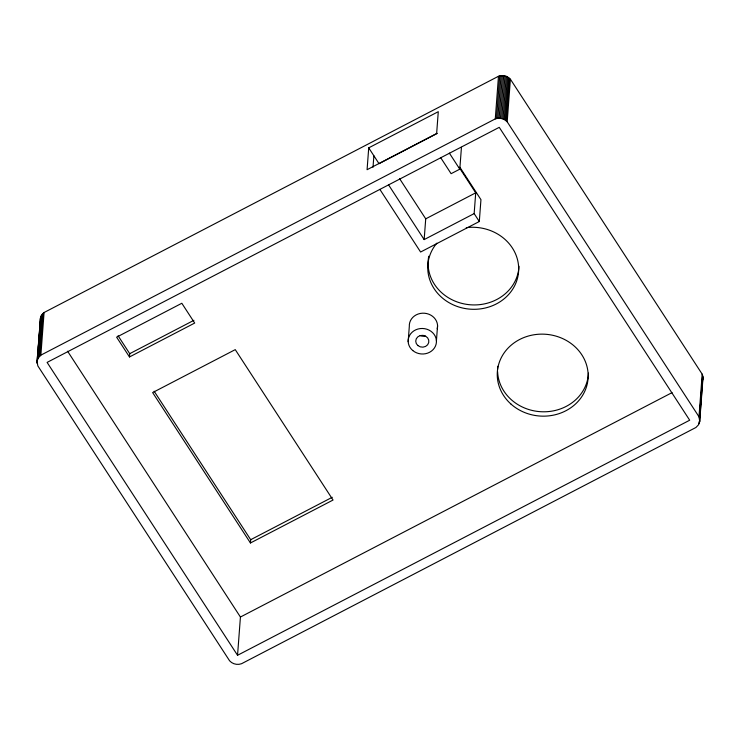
<?xml version="1.0" encoding="UTF-8"?>
<svg xmlns="http://www.w3.org/2000/svg" width="740" height="740" viewBox="0 0 740 740"><rect width="100%" height="100%" fill="white"/><g stroke="black" fill="none" stroke-linecap="round" stroke-linejoin="round"><path stroke-width="1.11" d="M703 377.65L699.726 421.449L698.495 424.815L695.933 427.48L241.518 663.725C237.438 665.241 232.471 664.122 229.603 660.802L37.814 365.856L37.074 361.175L40.931 316.257L44.067 312.521L498.483 76.275C502.562 74.758 507.529 75.878 510.397 79.199L702.186 374.163L703 377.65L702.686 380.009M40.275 318.552L39.784 327.839M699.726 421.449L698.986 416.768L507.196 121.822C504.329 118.502 499.361 117.383 495.282 118.9L40.867 355.144L38.295 357.809L37.074 361.175M37 362.36L40.524 317.377M37.102 363.553L37.361 360.093M37.537 357.79L38.138 349.733M38.314 347.421L38.831 340.511M39.007 338.208L39.608 330.142M37.731 358.882L40.931 316.257M38.295 357.809L41.505 315.185M39.017 356.819L42.226 314.195M39.886 355.931L43.087 313.307M40.867 355.144L44.067 312.521M129.481 356.957L116.615 337.172L181.827 303.271L194.694 323.056L129.481 356.957L129.731 353.683L118.085 335.775M237.549 655.288L47.101 362.406L499.25 127.335L689.689 420.218L237.549 655.288L240.426 617.03L67.581 351.213M250.444 542.975L152.644 392.579L235.255 349.632L333.046 500.037L250.444 542.975L250.694 539.701L154.151 391.229M368.724 147.852L367.077 169.71L436.637 133.542L438.284 111.684L368.724 147.852L379.019 163.679L437.331 133.367M373.006 167.268L373.876 155.761M408.166 341.686L409.312 326.386A14.153 12.756 4.3 0 1 424.575 313.233A14.153 12.756 4.3 0 1 437.275 328.8M459.105 167.296L475.718 192.835L474.155 213.601L424.159 239.594L425.722 218.827L399.498 178.497M436.424 340.789L437.571 325.489M440.689 157.666L451.104 173.687L459.799 169.164L461.446 147.306M379.879 189.394L420.607 252.025L479.307 221.519L480.945 199.661L459.873 167.249M495.282 118.9L498.483 76.275M496.522 118.52L499.731 75.896M497.816 118.298L501.026 75.674M499.139 118.224L502.34 75.6M500.453 118.308L503.663 75.683M501.757 118.548L504.957 75.924M503.015 118.937L506.216 76.312M504.208 119.464L507.409 76.84M505.309 120.13L508.519 77.506M506.317 120.925L509.518 78.301M507.196 121.822L510.397 79.199M698.986 416.768L702.186 374.163M699.42 417.906L702.63 375.291M699.069 423.743L699.245 421.449M699.679 415.686L699.938 412.236M700.364 406.473L700.715 401.866M701.15 396.113L701.409 392.653M701.927 385.743L702.186 382.293M699.476 422.623L702.898 376.466M129.731 353.683L193.926 320.309M425.722 218.827L475.718 192.835M250.694 539.701L332.269 497.28M240.426 617.03L672.059 392.625M449.384 153.143L459.799 169.164M474.155 213.601L479.307 221.519M388.565 184.861L424.159 239.594M588.466 373.099A45.492 40.996 4.3 0 1 542.938 411.792A45.492 40.996 4.3 0 1 497.595 371.647M497.567 369.519A45.492 40.996 4.3 0 1 497.761 366.3M466.256 227.652A45.492 40.996 4.3 0 1 518.398 273.504A45.492 40.996 4.3 0 1 456.441 306.175A45.492 40.996 4.3 0 1 436.841 243.164M518.981 266.243A45.492 40.996 4.3 0 1 468.697 304.63A45.492 40.996 4.3 0 1 428.747 256.234M425.139 335.969A6.567 5.92 4.3 0 1 420.126 335.544M510.905 404.012A45.492 40.996 4.3 0 0 586.746 385.947A45.492 40.996 4.3 0 0 530.46 335.479A45.492 40.996 4.3 0 0 510.905 404.012M417.887 345.571A6.567 5.92 4.3 0 0 428.719 342.574A6.567 5.92 4.3 0 0 420.274 335.572A6.567 5.92 4.3 0 0 417.887 345.571M412.809 350.575A14.153 12.756 4.3 0 0 436.128 344.109A14.153 12.756 4.3 0 0 417.943 329.032A14.153 12.756 4.3 0 0 412.809 350.575"/></g></svg>
